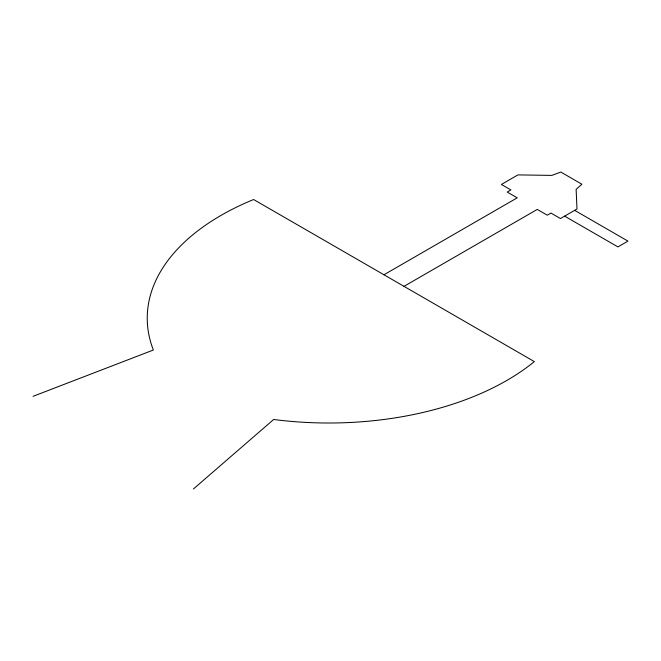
<?xml version="1.0" encoding="UTF-8"?>
<svg xmlns="http://www.w3.org/2000/svg" width="661" height="661" viewBox="0 0 661 661"><rect width="100%" height="100%" fill="white"/><g stroke="black" fill="none" stroke-linecap="round" stroke-linejoin="round"><path stroke-width="0.99" d="M193.458 488.942L273.662 419.479A251.742 145.346 0 0 0 534.336 361.6L253.617 199.523A251.742 145.346 0 0 0 153.36 350.024L33.05 396.327M383.95 274.769L517.216 197.829L507.21 192.054L510.887 189.93L501.393 184.452L517.943 174.901L551.894 175.396L560.834 172.058L581.903 184.229L576.128 189.385L576.987 208.992L560.437 218.543L550.943 213.065L547.267 215.189L537.261 209.413L403.995 286.353M574.649 210.338L627.95 241.116L617.928 246.908L564.618 216.13"/></g></svg>
